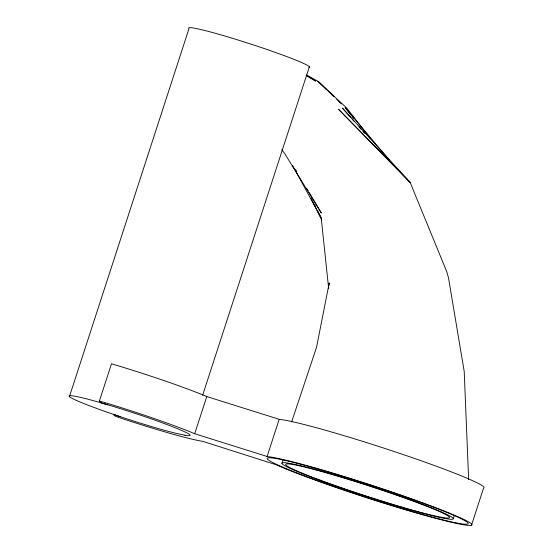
<?xml version="1.0" encoding="UTF-8"?>
<svg xmlns="http://www.w3.org/2000/svg" width="553" height="553" viewBox="0 0 553 553"><rect width="100%" height="100%" fill="white"/><g stroke="black" fill="none" stroke-linecap="round" stroke-linejoin="round"><path stroke-width="0.83" d="M329.042 285.334L329.222 282.901L316.551 347.291L291.604 421.974M69.415 396.632L189.002 28.59A63.636 3.885 18 0 1 250.716 44.046A63.636 3.885 18 0 1 308.996 67.618M107.856 404.824L101.503 403.006L99.409 400.994L111.485 363.819L118.135 365.782A83.22 5.081 18 0 1 202.502 394.759L206.787 396.57L279.659 419.444A109.653 6.691 18 0 1 399.266 453.232A109.653 6.691 18 0 1 483.585 488.057L471.502 525.239M202.626 395.291L309.397 66.685M120.208 416.665L113.268 414.287L115.37 416.291L122.455 418.683A83.22 5.081 18 0 0 199.709 440.838L202.578 441.287L276.009 464.707A109.653 6.691 18 0 0 439.511 519.343A109.653 6.691 18 0 0 422.022 502.587A109.653 6.691 18 0 0 267.576 456.619L194.704 433.746L206.787 396.57M267.058 456.64L279.134 419.464M281.947 463.296L282.977 460.11M453.301 518.679L454.338 515.493M99.409 400.994L106.058 402.957A83.22 5.081 18 0 1 190.419 431.934L194.704 433.746M306.528 74.966L318.507 81.63L333.729 96.36M306.355 75.485L315.742 81.097L306.196 75.381M326.553 89.572L317.837 81.194L346.71 108.015L370.503 138.699M329.049 91.971L334.033 96.754M339.017 101.545L341.512 103.943M336.77 99.312L340.42 102.844M350.927 117.741L342.383 108.042L410.202 182.559L446.651 271.44L448.476 277.696L464.223 371.54L468.633 479.499M352.061 119.033L354.342 121.625M358.897 126.796L361.171 129.381M362.879 131.324L364.586 133.259M389.042 159.817L345.107 107.579L350.975 115.003M352.04 116.351L353.637 118.37M281.795 149.676L284.864 153.789L321.3 212.988L309.106 192.423M295.606 169.647L296.913 171.852M306.929 188.746L308.235 190.951M292.668 165.603L321.203 217.944L328.655 288.535M314.719 204.956L315.486 206.483M317.387 210.306L321.203 217.944M311.125 198.43L321.708 219.997M184.944 435.239L176.704 433.483A63.636 3.885 18 0 1 91.57 406.545A63.636 3.885 18 0 1 82.528 397.87A63.636 3.885 18 0 1 167.656 424.808L178.55 429.107A63.636 3.885 18 0 1 184.944 435.239M406.877 178.965L338.636 109.383L410.202 182.559L406.877 178.965M320.394 480.225A86.157 5.26 18 0 0 449.243 517.898A86.157 5.26 18 0 0 333.231 474.84A86.157 5.26 18 0 0 320.394 480.225M309.666 477.778A105.741 6.456 18 0 0 467.797 524.016A105.741 6.456 18 0 0 325.413 471.17A105.741 6.456 18 0 0 309.666 477.778M311.512 477.198A90.07 5.495 18 0 0 451.753 519.302A90.07 5.495 18 0 0 339.604 476.458A90.07 5.495 18 0 0 311.512 477.198"/></g></svg>
